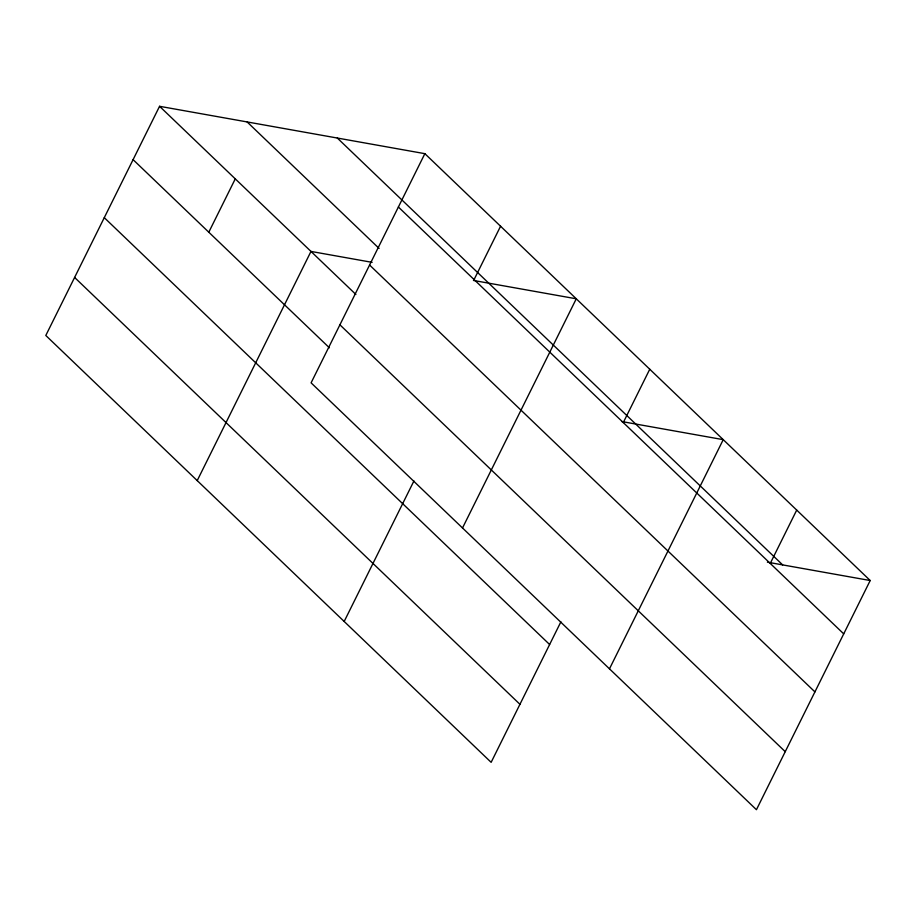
<?xml version="1.0" encoding="UTF-8"?>
<svg xmlns="http://www.w3.org/2000/svg" width="916" height="916" viewBox="0 0 916 916"><rect width="100%" height="100%" fill="white"/><g stroke="black" fill="none" stroke-linecap="round" stroke-linejoin="round"><path stroke-width="1.37" d="M424.864 153.67L311.096 382.842L756.433 809.698L870.2 580.526L424.864 153.67L159.567 106.302L45.8 335.474L491.136 762.33L560.89 621.815M208.791 232.206L235.275 178.872M197.215 480.614L310.982 251.431L372.125 262.354M474.087 279.575L500.571 226.229M344.176 621.472L413.929 480.957M462.511 527.971L576.279 298.799L473.457 280.445M623.281 422.574L649.753 369.228M609.472 668.84L723.239 439.657L621.815 421.555M770.242 563.432L796.714 510.086M767.39 562.172L870.2 580.526M337.317 138.041L782.653 564.897M398.38 207.005L843.716 633.861M247.114 121.931L379.087 248.431M369.583 265.033L814.919 691.889M159.567 106.302L355.889 294.471M339.905 324.814L785.241 751.67M133.083 159.647L329.405 347.817M104.275 217.665L549.623 644.52M74.608 277.456L519.945 704.312"/></g></svg>
